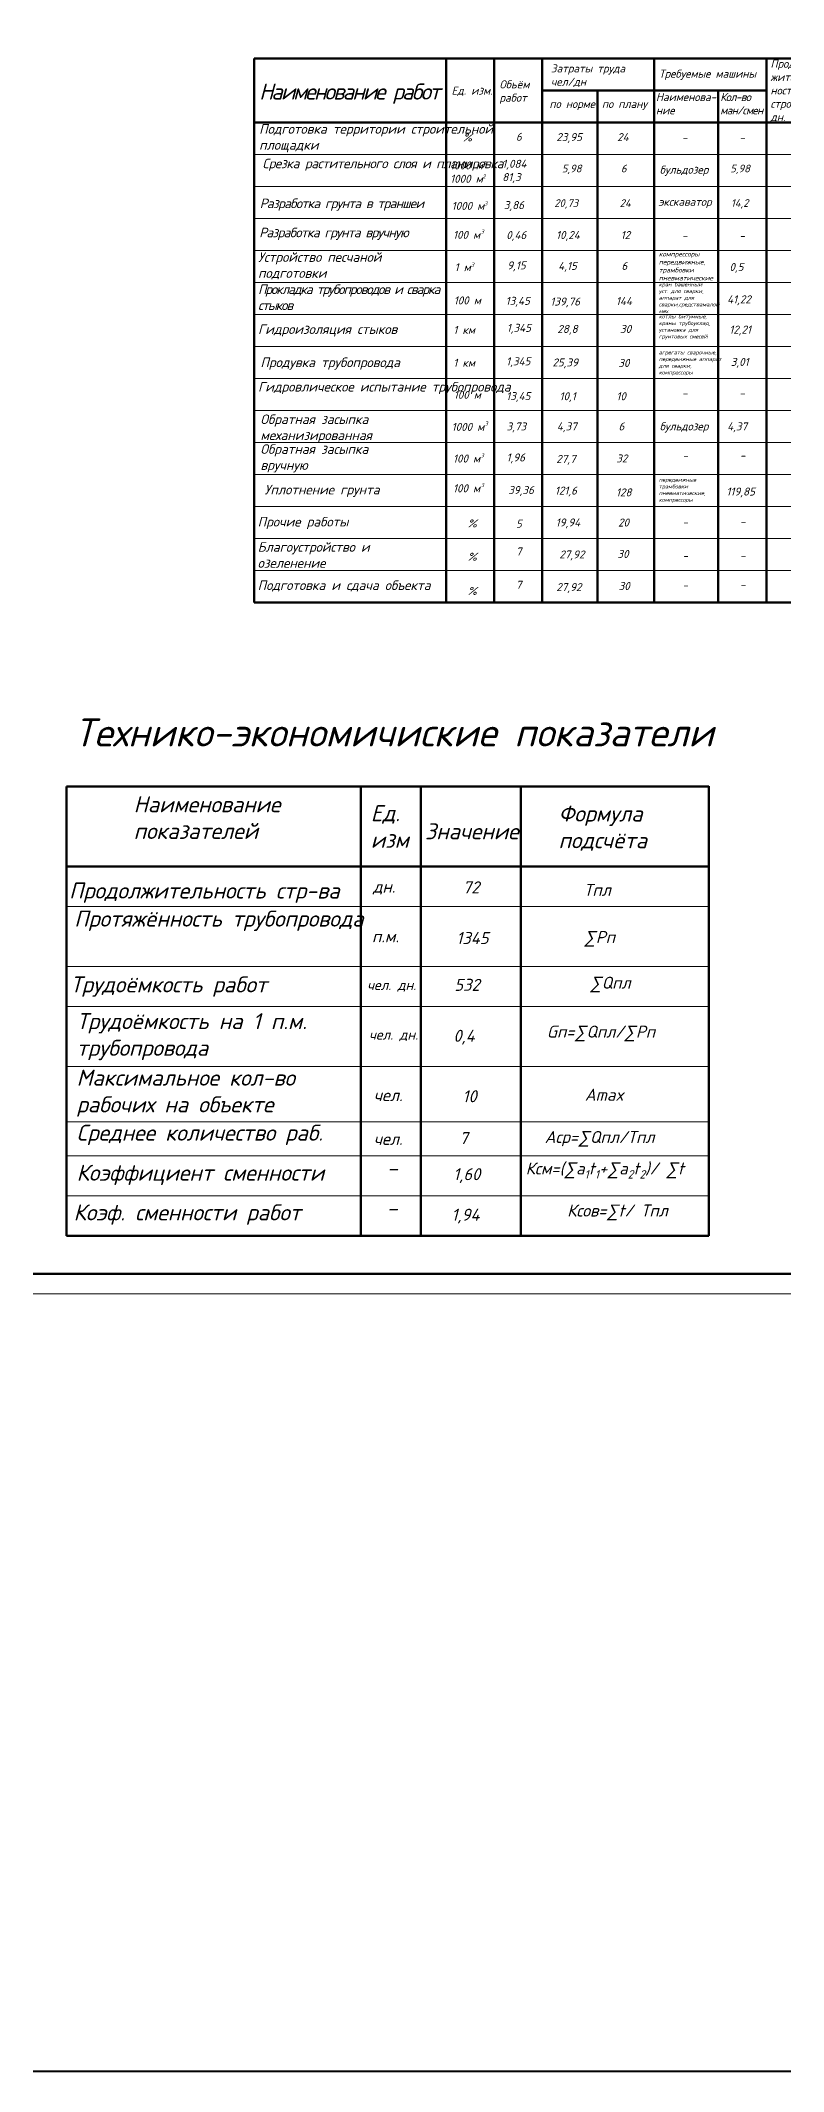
# Model space of a CAD drawing. Header units: millimetres. Extents: x 27137 to 30937, y -4667 to -569.
# Drawn here: x 28371 to 28557, y -4667 to -4159 of the extents above; entities that cross this region are included whole.
import ezdxf

# ---------------------------------------------------------------- set-up
doc = ezdxf.new("R2010")
doc.units = ezdxf.units.MM
doc.header["$LTSCALE"] = 0.4
doc.styles.get("Standard").update_dxf_attribs({"font": 'isocpeui.ttf', "height": 2.5})

msp = doc.modelspace()

# ---------------------------------------------------------------- linework, layer by layer
at = {"lineweight": 53, "ltscale": 0.5}
for p, q in [((28424.4321, -4163.9227), (28604.4321, -4163.9227)), ((28424.4321, -4163.9227), (28429.2321, -4163.9227)), ((28424.4321, -4163.9227), (28472.4321, -4163.9227)), ((28424.4321, -4163.9227), (28424.4321, -4187.9227)), ((28424.4321, -4163.9227), (28424.4321, -4179.9227)), ((28472.4321, -4163.9227), (28472.4321, -4171.9227)), ((28484.4321, -4179.9227), (28484.4321, -4163.9227)), ((28496.4321, -4163.9227), (28496.4321, -4179.9227)), ((28524.4321, -4163.9227), (28524.4321, -4171.9227)), ((28552.4321, -4163.9227), (28552.4321, -4179.9227)), ((28472.4321, -4171.9227), (28472.4321, -4275.9227)), ((28496.4321, -4171.9227), (28552.4321, -4171.9227)), ((28510.2588, -4171.9227), (28510.2588, -4179.9227)), ((28524.4321, -4179.9227), (28524.4321, -4171.9227)), ((28540.4321, -4179.9227), (28540.4321, -4171.9227)), ((28424.4321, -4179.9227), (28592.4321, -4179.9227)), ((28484.4321, -4275.9227), (28484.4321, -4179.9227)), ((28496.4321, -4275.9227), (28496.4321, -4179.9227)), ((28510.2588, -4275.9227), (28510.2588, -4179.9227)), ((28524.4321, -4179.9227), (28524.4321, -4275.9227)), ((28540.4321, -4275.9227), (28540.4321, -4179.9227)), ((28552.4321, -4179.9227), (28552.4321, -4275.9227)), ((28424.4321, -4187.9227), (28424.4321, -4195.9227)), ((28424.4321, -4195.9227), (28424.4321, -4203.9227)), ((28424.4321, -4199.9227), (28424.4321, -4207.9227)), ((28424.4321, -4207.9227), (28424.4321, -4211.9227)), ((28424.4321, -4211.9227), (28424.4321, -4215.9227)), ((28424.4321, -4215.9227), (28424.4321, -4219.9227)), ((28424.4321, -4219.9227), (28424.4321, -4227.9227)), ((28424.4321, -4227.9227), (28424.4321, -4231.9227)), ((28424.4321, -4231.9227), (28424.4321, -4239.9227)), ((28424.4321, -4243.9227), (28424.4321, -4235.9227)), ((28424.4321, -4243.9227), (28424.4321, -4251.9227)), ((28424.4321, -4251.9227), (28424.4321, -4255.9227)), ((28424.4321, -4255.9227), (28424.4321, -4259.9227)), ((28424.4321, -4259.9227), (28424.4321, -4263.9227)), ((28424.4321, -4263.9227), (28424.4321, -4267.9227)), ((28424.4321, -4267.9227), (28424.4321, -4271.9227)), ((28472.4321, -4267.9227), (28472.4321, -4271.9227)), ((28424.4321, -4271.9227), (28424.4321, -4275.9227)), ((28424.4321, -4283.9227), (28424.4321, -4275.9227)), ((28472.4321, -4275.9227), (28472.4321, -4299.9227)), ((28484.4321, -4275.9227), (28484.4321, -4299.9227)), ((28496.4321, -4299.9227), (28496.4321, -4275.9227)), ((28510.2588, -4299.9227), (28510.2588, -4275.9227)), ((28524.4321, -4275.9227), (28524.4321, -4299.9227)), ((28540.4321, -4299.9227), (28540.4321, -4275.9227)), ((28552.4321, -4275.9227), (28552.4321, -4299.9227)), ((28424.4321, -4291.9227), (28424.4321, -4283.9227)), ((28424.4321, -4299.9227), (28424.4321, -4291.9227)), ((28424.4321, -4299.9227), (28604.4321, -4299.9227)), ((28377.5348, -4345.914), (28377.5348, -4365.914)), ((28377.5348, -4345.914), (28451.0963, -4345.914)), ((28451.0963, -4365.914), (28451.0963, -4345.914)), ((28451.0963, -4345.914), (28466.0963, -4345.914)), ((28466.0963, -4345.914), (28466.0963, -4389.5341)), ((28466.0963, -4389.5341), (28466.0963, -4345.914)), ((28466.0963, -4345.914), (28491.0963, -4345.914)), ((28477.5348, -4345.914), (28492.5348, -4345.914)), ((28481.0963, -4345.914), (28531.0963, -4345.914)), ((28491.0963, -4345.914), (28491.0963, -4380.0543)), ((28538.0963, -4345.914), (28531.0963, -4345.914)), ((28538.0963, -4448.2702), (28538.0963, -4345.8402)), ((28538.0963, -4458.2702), (28538.0963, -4358.2702)), ((28377.5348, -4365.914), (28531.0963, -4365.914)), ((28377.5348, -4365.914), (28377.5348, -4375.914)), ((28451.0963, -4365.914), (28451.0963, -4408.7226)), ((28531.0963, -4365.914), (28538.0963, -4365.914)), ((28377.5348, -4375.914), (28377.5348, -4390.914)), ((28491.0963, -4458.2702), (28491.0963, -4380.0159)), ((28377.5348, -4383.2702), (28377.5348, -4445.4334)), ((28466.0963, -4389.0134), (28466.0963, -4458.2702)), ((28377.5348, -4390.914), (28377.5348, -4400.914)), ((28377.5348, -4400.914), (28377.5348, -4410.914)), ((28451.0963, -4403.2702), (28451.0963, -4458.2702)), ((28377.5348, -4410.914), (28377.5348, -4415.914)), ((28377.5348, -4415.914), (28377.5348, -4425.914)), ((28377.5348, -4438.2702), (28377.5348, -4448.2702)), ((28377.5348, -4448.2702), (28377.5348, -4458.2702)), ((28377.5348, -4458.2702), (28531.0963, -4458.2702)), ((28531.0963, -4458.2702), (28538.0963, -4458.2702))]:
    msp.add_line(p, q, dxfattribs=at)
at = {"lineweight": 15}
for p, q in [((28472.4321, -4163.9227), (28496.4321, -4163.9227)), ((28496.4321, -4179.9227), (28496.4321, -4163.9227)), ((28508.4321, -4163.9227), (28524.4321, -4163.9227)), ((28524.4321, -4163.9227), (28552.4321, -4163.9227)), ((28552.4321, -4163.9227), (28564.4321, -4163.9227)), ((28552.4321, -4171.9227), (28552.4321, -4163.9227)), ((28524.4321, -4171.9227), (28552.4321, -4171.9227)), ((28424.4321, -4179.9227), (28424.4321, -4191.9227)), ((28424.4321, -4179.9227), (28424.4321, -4187.9227)), ((28472.4321, -4179.9227), (28484.4321, -4179.9227)), ((28484.4321, -4179.9227), (28496.4321, -4179.9227)), ((28508.4321, -4179.9227), (28524.4321, -4179.9227)), ((28508.4321, -4179.9227), (28524.4321, -4179.9227)), ((28524.4321, -4179.9227), (28540.4321, -4179.9227)), ((28424.4321, -4187.9227), (28604.4321, -4187.9227)), ((28424.4321, -4191.9227), (28424.4321, -4203.9227)), ((28424.4321, -4191.9227), (28424.4321, -4199.9227)), ((28424.4321, -4195.9227), (28604.4321, -4195.9227)), ((28424.4321, -4203.9227), (28604.4321, -4203.9227)), ((28424.4321, -4207.9227), (28424.4321, -4215.9227)), ((28472.4321, -4211.9227), (28472.4321, -4207.9227)), ((28424.4321, -4211.9227), (28472.4321, -4211.9227)), ((28424.4321, -4211.9227), (28424.4321, -4219.9227)), ((28604.4321, -4211.9227), (28472.4321, -4211.9227)), ((28424.4321, -4215.9227), (28424.4321, -4223.9227)), ((28472.4321, -4219.9227), (28472.4321, -4215.9227)), ((28424.4321, -4219.9227), (28472.4321, -4219.9227)), ((28604.4321, -4219.9227), (28472.4321, -4219.9227)), ((28424.4321, -4227.9227), (28472.4321, -4227.9227)), ((28472.4321, -4231.9227), (28472.4321, -4227.9227)), ((28472.4321, -4227.9227), (28604.4321, -4227.9227)), ((28424.4321, -4235.9227), (28604.4321, -4235.9227)), ((28424.4321, -4239.9227), (28424.4321, -4243.9227)), ((28472.4321, -4243.9227), (28472.4321, -4239.9227)), ((28424.4321, -4243.9227), (28472.4321, -4243.9227)), ((28604.4321, -4243.9227), (28472.4321, -4243.9227)), ((28424.4321, -4251.9227), (28472.4321, -4251.9227)), ((28472.4321, -4255.9227), (28472.4321, -4251.9227)), ((28472.4321, -4251.9227), (28604.4321, -4251.9227)), ((28424.4321, -4259.9227), (28472.4321, -4259.9227)), ((28472.4321, -4263.9227), (28472.4321, -4259.9227)), ((28472.4321, -4259.9227), (28604.4321, -4259.9227)), ((28424.4321, -4267.9227), (28472.4321, -4267.9227)), ((28472.4321, -4267.9227), (28604.4321, -4267.9227)), ((28424.4321, -4275.9227), (28472.4321, -4275.9227)), ((28424.4321, -4275.9227), (28424.4321, -4299.9227)), ((28472.4321, -4275.9227), (28484.4321, -4275.9227)), ((28484.4321, -4275.9227), (28592.4321, -4275.9227)), ((28524.4321, -4275.9227), (28508.4321, -4275.9227)), ((28508.4321, -4275.9227), (28524.4321, -4275.9227)), ((28552.4321, -4275.9227), (28540.4321, -4275.9227)), ((28540.4321, -4275.9227), (28552.4321, -4275.9227)), ((28424.4321, -4283.9227), (28604.4321, -4283.9227)), ((28424.4321, -4291.9227), (28604.4321, -4291.9227)), ((28466.0963, -4345.914), (28481.0963, -4345.914)), ((28377.5348, -4365.914), (28377.5348, -4380.914)), ((28377.5348, -4375.914), (28538.0963, -4375.914)), ((28377.5348, -4390.914), (28538.0963, -4390.914)), ((28377.5348, -4400.914), (28538.0963, -4400.914)), ((28377.5348, -4415.914), (28538.0963, -4415.914)), ((28377.5348, -4429.7229), (28538.0963, -4429.7229)), ((28538.0963, -4438.2702), (28377.5348, -4438.2702)), ((28377.5348, -4448.2702), (28531.0963, -4448.2702)), ((28538.0963, -4448.2702), (28377.5348, -4448.2702)), ((28466.0963, -4448.2702), (28491.0963, -4448.2702)), ((28531.0963, -4448.2702), (28538.0963, -4448.2702))]:
    msp.add_line(p, q, dxfattribs=at)
at = {"color": 1, "lineweight": 40, "ltscale": 0.5}
msp.add_lwpolyline([(28083.9133, -3604.0598), (30936.8803, -3604.0598), (30936.8803, -4667.0895), (28083.9133, -4667.0895)], close=True, dxfattribs=at)
at = {"color": 7, "lineweight": 15}
for points in [[(28327.3799, -4472.756), (29168.3799, -4472.756), (29168.3799, -3878.756), (28327.3799, -3878.756)], [(28347.3799, -4467.756), (29163.3799, -4467.756), (29163.3799, -3883.756), (28347.3799, -3883.756)]]:
    msp.add_lwpolyline(points, close=True, dxfattribs=at)
at = {"lineweight": 15, "const_width": 0.6}
msp.add_lwpolyline([(28347.3799, -3883.756), (29163.3799, -3883.756), (29163.3799, -4467.756), (28347.3799, -4467.756)], dxfattribs=at)

# ---------------------------------------------------------------- texts
at = {"lineweight": 15, "attachment_point": 1}
for s, width, gutter_width, heights, insert, char_height in [('Затраты труда \\Pчел/дн', 28.457231, 12.5, [9.4384], (28498.5974, -4165.4363), 2), ('Требуемые машины', 35, 12.5, [0], (28525.5929, -4166.7567), 2), ('Продол-\\Pжитель-\\Pность\\Pстрой.\\Pдн.', 15, 12.5, [0], (28553.4648, -4164.2676), 2), ('{\\T0.8;Наименование работ}', 60, 12.5, [0], (28425.6948, -4170.2271), 4), ('Ед. изм.', 15, 12.5, [0], (28473.75, -4170.9878), 2), ('Обьём\\Pработ', 30, 12.5, [0], (28485.7447, -4169.4201), 2), ('по норме', 20, 12.5, [0], (28498.2224, -4174.3201), 2), ('по плану', 20, 12.5, [0], (28511.3337, -4174.3201), 2), ('Наименова-\\Pние', 20, 12.5, [0], (28524.8464, -4172.583), 2), ('{\\T0.9;Кол-во\\Pман/смен}', 15, 12.5, [0], (28540.9149, -4172.5871), 2), ('Подготовка территории строительной площадки', 60, 12.5, [0], (28425.6771, -4180.3664), 2.4), ('6', 15, 12.5, [0], (28489.859, -4182.5247), 2), ('23,95', 12.151566, 12.5, [0], (28499.9562, -4182.6045), 2), ('24', 12.151566, 12.5, [0], (28515.1462, -4182.6045), 2), ('%', 15, 12.5, [0], (28476.6536, -4182.6837), 2), ('-', 15.304504, 12.5, [0], (28531.3089, -4182.7731), 2), ('-', 15.304504, 12.5, [0], (28545.6744, -4182.7229), 2), ('{\\T0.95;Срезка растительного слоя и планировка}', 60, 12.5, [0], (28426.5122, -4188.9901), 2.4), ('1000 м\\P1000 м', 15, 12.5, [0], (28473.4147, -4189.6856), 2), ('3', 15, 12.5, [0], (28481.59, -4189.609), 1), ('1,084\\P81,3', 15, 12.5, [0], (28486.4316, -4189.28), 2), ('5,98', 13.371299, 12.5, [2.88], (28501.3411, -4190.4989), 1.92), ('6', 13.371299, 12.5, [2.88], (28516.1086, -4190.4989), 1.92), ('бульдозер', 15.304504, 12.5, [0], (28525.7817, -4190.7486), 2), ('5,98', 13.371299, 12.5, [2.88], (28543.4215, -4190.4989), 1.92), ('2', 15, 12.5, [0], (28481.5239, -4192.932), 1), ('{\\T0.9;Разработка грунта в траншеи}', 60, 12.5, [0], (28425.8305, -4198.9692), 2.4), ('1000 м', 15, 12.5, [0], (28473.7834, -4199.794), 2), ('3', 15, 12.5, [0], (28481.9441, -4199.6842), 1), ('20,73', 13.371299, 12.5, [0], (28499.4278, -4199.1495), 1.92), ('24', 13.371299, 12.5, [0], (28515.7936, -4199.1495), 1.92), ('экскаватор', 15.304504, 12.5, [0], (28525.4489, -4198.7737), 2), ('{\\T0.9;Разработка грунта вручную}', 60, 12.5, [0], (28425.7012, -4206.2504), 2.4), ('100 м', 15, 12.5, [0], (28474.1237, -4207.0335), 2), ('3', 15, 12.5, [0], (28481.0921, -4206.7181), 1), ('Устройство песчаной\\Pподготовки', 60, 12.5, [7.6074], (28425.4101, -4212.3917), 2.4), ('компрессоры \\Pпередвижные,\\Pтрамбовки\\Pпневматические', 15.304504, 12.5, [13.1252], (28525.5636, -4212.2297), 1.2), ('-', 15.304504, 12.5, [0], (28531.3089, -4207.2902), 2), ('-', 15.304504, 12.5, [0], (28545.6744, -4207.24), 2), ('\\P1 м', 15, 12.5, [0], (28474.5279, -4211.79), 2), ('3', 15, 12.5, [0], (28478.6342, -4214.9918), 1), ('{\\T0.8;Прокладка трубопроводов и сварка\\Pстыков}', 63.85238, 12.5, [10.6306], (28425.4101, -4220.4453), 2.4), ('кран башенный\\Pуст. для сварки,\\Pаппарат для сварки,средствамалой \\Pмех.', 15.304504, 12.5, [13.1252], (28525.5636, -4219.9271), 1), ('100 м', 15, 12.5, [0], (28474.3157, -4223.4275), 2), ('котлы битумные,\\Pкраны трубоуклад,\\Pустановка для \\Pгрунтовых смесей', 15.304504, 12.5, [13.1252], (28525.5636, -4227.9284), 1), ('Гидроизоляция стыков', 60, 12.5, [0], (28425.4101, -4230.4129), 2.4), ('1 км', 15, 12.5, [0], (28474.2074, -4230.8038), 2), ('1,345', 15, 12.5, [0], (28487.5685, -4230.286), 2), ('28,8', 15, 12.5, [0], (28500.2035, -4230.5617), 2), ('30', 15, 12.5, [0], (28515.8724, -4230.5617), 2), ('12,21', 13.371299, 12.5, [0], (28543.1767, -4230.7253), 2), ('агрегаты сварочные,\\Pпередвижные аппарат \\Pдля сварки,\\Pкомпрессоры', 15.304504, 12.5, [13.1252], (28525.5636, -4236.928), 1), ('Продувка трубопровода', 60, 12.5, [0], (28426.0033, -4238.7067), 2.4), ('1 км', 15, 12.5, [0], (28474.2074, -4239.0105), 2), ('1,345', 15, 12.5, [0], (28487.4218, -4238.6393), 2), ('25,39', 15, 12.5, [0], (28498.9709, -4238.9329), 2), ('30', 15, 12.5, [0], (28515.4322, -4239.0617), 2), ('3,01', 13.371299, 12.5, [0], (28543.5456, -4238.7975), 2), ('Гидровлическое испытание трубопровода', 60, 12.5, [10.5433], (28425.4101, -4244.8104), 2.4), ('100 м', 15, 12.5, [0], (28474.3157, -4247.022), 2), ('-', 15.304504, 12.5, [0], (28531.3089, -4246.6392), 2), ('-', 15.304504, 12.5, [0], (28545.6744, -4246.589), 2), ('Обратная засыпка\\Pмеханизированная', 60, 12.5, [8.1917], (28426.0033, -4252.9358), 2.4), ('1000 м', 15, 12.5, [0], (28473.7834, -4255.0376), 2), ('3', 15, 12.5, [0], (28482.064, -4254.6868), 1), ('бульдозер', 15.304504, 12.5, [0], (28525.7817, -4254.9002), 2), ('Обратная засыпка\\Pвручную', 60, 12.5, [8.1917], (28426.0033, -4260.386), 2.4), ('100 м', 15, 12.5, [0], (28474.1237, -4262.9552), 2), ('3', 15, 12.5, [0], (28481.0921, -4262.6398), 1), ('-', 15.304504, 12.5, [0], (28531.4589, -4262.2101), 2), ('-', 15.304504, 12.5, [0], (28545.8244, -4262.1599), 2), ('Уплотнение грунта', 60, 12.5, [0], (28427.0339, -4270.5239), 2.4), ('100 м', 15, 12.5, [0], (28474.1237, -4270.3948), 2), ('3', 15, 12.5, [0], (28481.0921, -4270.0794), 1), ('передвижные трамбовки пневматические,\\Pкомпрессоры', 15.304504, 12.5, [13.1252], (28525.5636, -4268.7517), 1), ('Прочие работы', 60, 12.5, [0], (28425.3077, -4278.542), 2.4), ('\\pi6.53712;%', 15, 12.5, [0], (28471.3107, -4279.1644), 2), ('5', 15, 12.5, [0], (28489.859, -4279.2373), 2), ('-', 15.304504, 12.5, [0], (28531.4589, -4278.8478), 2), ('-', 15.304504, 12.5, [0], (28545.8244, -4278.7976), 2), ('Благоустройство и \\Pозеленение', 60, 12.5, [0], (28425.3077, -4284.859), 2.4), ('\\pi6.53712;%', 15, 12.5, [0], (28471.3107, -4287.4919), 2), ('7', 15, 12.5, [0], (28489.859, -4286.1867), 2), ('-', 15.304504, 12.5, [0], (28531.4589, -4287.2415), 2), ('-', 15.304504, 12.5, [0], (28545.8244, -4287.1913), 2), ('Подготовка и сдача объекта', 60, 12.5, [0], (28425.3077, -4294.4157), 2.4), ('\\pi6.53712;%', 15, 12.5, [0], (28471.3107, -4296.0395), 2), ('7', 15, 12.5, [0], (28489.859, -4294.4957), 2), ('-', 15.304504, 12.5, [0], (28531.4589, -4294.5861), 2), ('-', 15.304504, 12.5, [0], (28545.8244, -4294.5359), 2), ('\\pi1.21443;{\\fISOCPEUR|b0|i1|c204|p34;       Технико}-{\\fISOCPEUR|b0|i1|c204|p34;экономичиские показатели}', 242.629461, 12.5, [0], (28347.0588, -4328.9209), 7), ('Наименование \\Pпоказателей', 89.841545, 12.5, [0], (28394.3143, -4348.3747), 4), ('Ед.\\Pизм', 15, 12.5, [0], (28453.5626, -4350.5923), 4), ('Значение', 24.685547, 12.5, [0], (28467.118, -4355.1241), 4), ('Формула \\Pподсчёта', 55.769805, 12.5, [0], (28500.4964, -4350.6981), 4), ('Продолжительность стр-ва', 73.561463, 12.5, [0], (28378.1821, -4369.9344), 4), ('дн.', 15, 12.5, [0], (28454.1106, -4369.4585), 3), ('{\\H0.75x;72}', 15, 12.5, [0], (28476.581, -4369.6257), 4), ('Тпл', 6.356017, 5, [0], (28506.8331, -4370.275), 3), ('Протяжённость трубопровода', 73.561463, 12.5, [0], (28379.467, -4376.9565), 4), ('п.м.', 15, 12.5, [0], (28453.8821, -4381.8658), 3), ('1345', 15, 12.5, [4.0515], (28474.9557, -4382.302), 3), ('∑Рп', 6.356017, 5, [0], (28506.8331, -4382.0435), 3), ('Трудоёмкость работ', 73.561463, 12.5, [0], (28378.5036, -4393.4005), 4), ('чел. дн.', 15, 12.5, [0], (28452.6781, -4394.2941), 2.5), ('532', 15, 12.5, [0], (28474.4581, -4394.0017), 3), ('∑Qпл', 6.356017, 5, [0], (28508.2921, -4393.4582), 3), ('Трудоёмкость на 1 п.м.\\Pтрубопровода', 73.561463, 12.5, [0], (28380.0593, -4402.5766), 4), ('Gп=∑Qпл/∑Рп', 6.356017, 5, [0], (28497.565, -4405.6972), 3), ('чел. дн.', 15, 12.5, [0], (28453.1505, -4406.6962), 2.5), ('0,4', 15, 12.5, [0], (28474.2285, -4406.7323), 3), ('Максимальное кол-во рабочих на объекте', 73.561463, 12.5, [0], (28380.0593, -4416.7137), 4), ('чел.', 15, 12.5, [0], (28454.319, -4421.5716), 3), ('10', 15, 12.5, [0], (28476.4963, -4421.8549), 3), ('Аmax', 6.356017, 5, [0], (28507.0639, -4421.4652), 3), ('Среднее количество раб.', 73.561463, 12.5, [0], (28380.0593, -4430.4601), 4), ('чел.', 15, 12.5, [0], (28454.319, -4432.5182), 3), ('7', 15, 12.5, [0], (28475.7454, -4432.3074), 3), ('Аср=∑Qпл/Тпл', 6.356017, 5, [0], (28497.039, -4432.0341), 3), ('Коэффициент сменности', 73.561463, 12.5, [0], (28380.0593, -4440.4601), 4), ('1,60', 15, 12.5, [0], (28474.1933, -4441.3298), 3), ('\\A1;Ксм=(∑a{\\H0.7x;\\S^ 1;}t{\\H0.7x;\\S^ 1;}+∑a{\\H0.7x;\\S^ 2;}t{\\H0.7x;\\S^ 2;})/ ∑t', 47.638469, 5, [0], (28492.2834, -4439.9015), 3), ('\\pi6.47273;-', 15, 12.5, [0], (28451.0963, -4439.285), 4), ('Коэф. сменности работ', 73.561463, 12.5, [0], (28379.2971, -4450.3772), 4), ('\\pi6.47273;-', 15, 12.5, [0], (28451.0565, -4449.2857), 4), ('1,94', 15, 12.5, [0], (28473.7633, -4451.4566), 3), ('Ксов=∑t/ Тпл', 27.751224, 5, [0], (28502.6491, -4450.4164), 3)]:
    msp.add_mtext_dynamic_manual_height_columns(s, width=width, gutter_width=gutter_width, heights=heights, dxfattribs=dict(at, insert=insert, char_height=char_height))
at = {"color": 0, "lineweight": 15, "char_height": 2, "attachment_point": 1}
for s, width, heights, insert in [('3,86', 15, [0], (28486.8246, -4199.6041)), ('0,46', 15, [0], (28487.4359, -4207.0856)), ('10,24', 15, [3], (28499.8754, -4207.0892)), ('12', 15, [3], (28516.0276, -4207.0892)), ('9,15', 15, [0], (28487.6696, -4214.6761)), ('4,15', 15, [0], (28500.4229, -4214.8009)), ('6', 15, [0], (28516.2226, -4214.8009)), ('41,22', 13.371299, [0], (28542.6343, -4223.1549)), ('13,45', 15, [0], (28487.2809, -4223.5371)), ('139,76', 15, [0], (28498.4481, -4223.7109)), ('144', 15, [0], (28514.8498, -4223.5645)), ('3,73', 15, [0], (28487.5057, -4254.9372)), ('4,37', 15, [3], (28500.0654, -4254.9167)), ('6', 15, [3], (28515.4976, -4254.9167)), ('4,37', 15, [3], (28542.6443, -4254.9167)), ('1,96', 15, [0], (28487.5057, -4262.6774)), ('27,7', 15, [0], (28499.9249, -4263.0487)), ('32', 15, [0], (28514.9216, -4262.9317)), ('39,36', 15, [0], (28487.9116, -4270.8308)), ('19,94', 15, [0], (28499.7827, -4278.9263)), ('20', 15, [0], (28515.3754, -4278.9455)), ('27,92', 15, [0], (28500.6903, -4286.9332)), ('30', 15, [0], (28515.2241, -4286.8013)), ('27,92', 15, [0], (28499.934, -4295.0911)), ('30', 15, [0], (28515.5266, -4294.8082))]:
    msp.add_mtext_dynamic_manual_height_columns(s, width=width, gutter_width=12.5, heights=heights, dxfattribs=dict(at, insert=insert))
at = {"color": 1, "lineweight": 15, "attachment_point": 1}
for s, width, heights, insert, char_height in [('{\\C0;14,2}', 13.371299, [3.6], (28543.5943, -4199.1168), 1.92), ('{\\C0;0,5}', 13.371299, [0], (28543.216, -4215.0618), 2), ('{\\C0;13,45}', 15, [0], (28487.4152, -4247.3506), 2), ('{\\C0;10,1}', 15, [0], (28500.7452, -4247.3813), 2), ('{\\C0;   10}', 15, [0], (28511.1343, -4247.3813), 2), ('{\\C0;121,6}', 15, [0], (28499.5914, -4270.9632), 2), ('{\\C0;128}', 15, [0], (28514.8628, -4271.4129), 2), ('{\\C0;119,85}', 13.371299, [0], (28542.4551, -4271.2088), 2)]:
    msp.add_mtext_dynamic_manual_height_columns(s, width=width, gutter_width=12.5, heights=heights, dxfattribs=dict(at, insert=insert, char_height=char_height))

doc.saveas('drawing.dxf')
